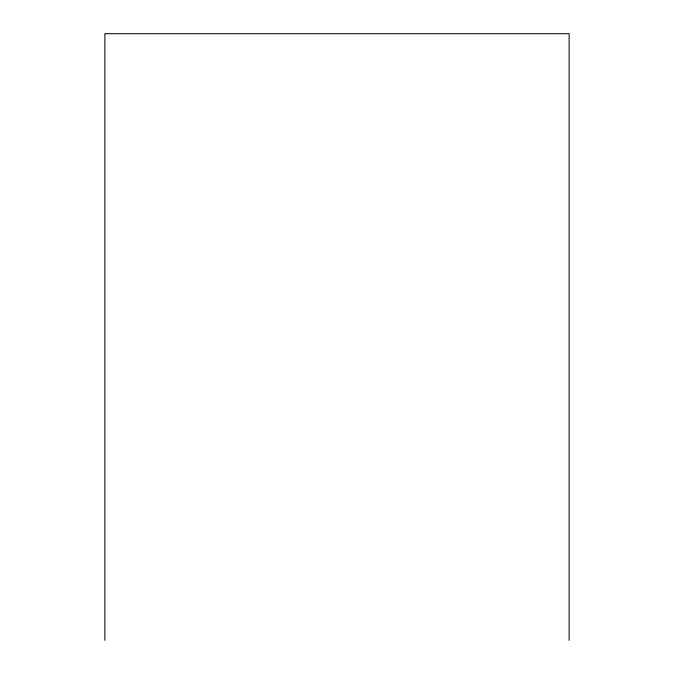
<?xml version="1.0" encoding="UTF-8"?>
<svg xmlns="http://www.w3.org/2000/svg" width="674" height="674" viewBox="0 0 674 674"><rect width="100%" height="100%" fill="white"/><g stroke="black" fill="none" stroke-linecap="round" stroke-linejoin="round"><path stroke-width="1.01" d="M569.134 640.3L569.134 33.7L104.866 33.7L104.866 640.3"/></g></svg>
